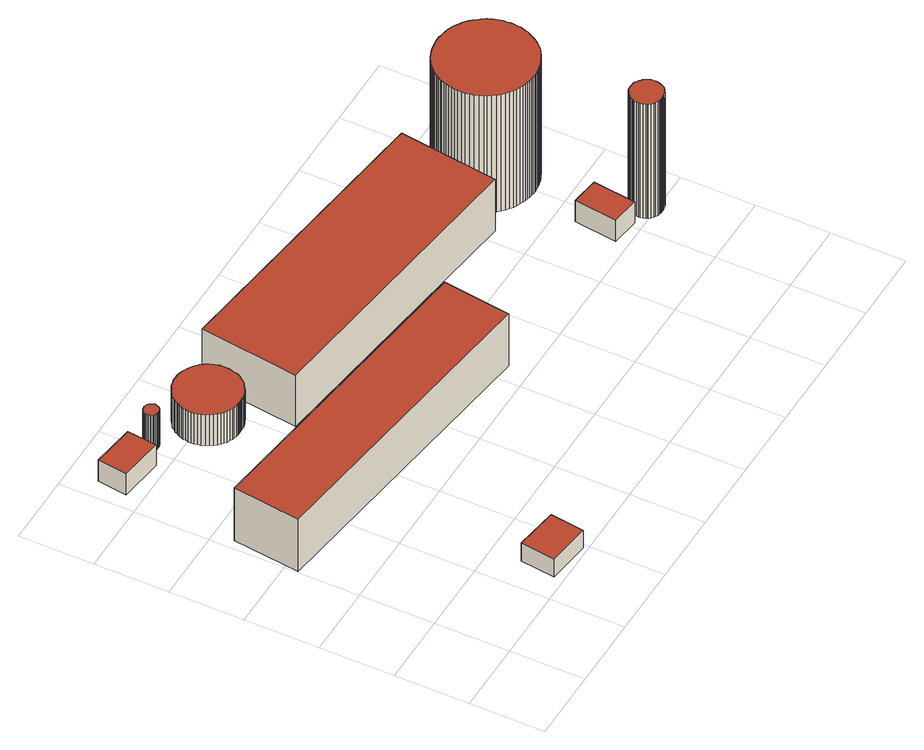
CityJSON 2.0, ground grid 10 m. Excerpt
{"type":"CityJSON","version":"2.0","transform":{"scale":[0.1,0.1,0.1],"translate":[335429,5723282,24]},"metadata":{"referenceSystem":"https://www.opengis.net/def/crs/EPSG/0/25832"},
"CityObjects":{
"building1":{"type":"Building","attributes":{"Geometrietyp2DReferenz":"3000","Gemeindeschluessel":"05170048","function":"31001_2100","roofType":"1000","measuredHeight":2.85},"address":[{"country":"Germany","locality":"Wesel","thoroughfareNumber":"1","thoroughfareName":"Zum Ölhafen"}],"geometry":[{"type":"Solid","lod":"2","boundaries":[[[[0,1,2,3]],[[4,5,1,0]],[[6,7,5,4]],[[3,2,7,6]],[[4,0,3,6]],[[1,5,7,2]]]],"semantics":{"surfaces":[{"type":"WallSurface"},{"type":"RoofSurface"},{"type":"GroundSurface"}],"values":[[0,0,0,0,1,2]]}}]},
"building2":{"type":"Building","attributes":{"Geometrietyp2DReferenz":"3000","Gemeindeschluessel":"05170048","function":"31001_2512","roofType":"1000","measuredHeight":3.39},"address":[{"country":"Germany","locality":"Wesel","thoroughfareNumber":"1","thoroughfareName":"Zum Ölhafen"}],"geometry":[{"type":"Solid","lod":"2","boundaries":[[[[8,9,10,11]],[[12,13,9,8]],[[14,15,13,12]],[[11,10,15,14]],[[12,8,11,14]],[[9,13,15,10]]]],"semantics":{"surfaces":[{"type":"WallSurface"},{"type":"RoofSurface"},{"type":"GroundSurface"}],"values":[[0,0,0,0,1,2]]}}]},
"building3":{"type":"Building","attributes":{"Geometrietyp2DReferenz":"3000","Gemeindeschluessel":"05170048","function":"51003_1205","roofType":"1000","measuredHeight":5.78},"geometry":[{"type":"Solid","lod":"2","boundaries":[[[[16,17,18,19]],[[20,21,17,16]],[[22,23,21,20]],[[24,25,23,22]],[[26,27,25,24]],[[28,29,27,26]],[[30,31,29,28]],[[32,33,31,30]],[[34,35,33,32]],[[36,37,35,34]],[[38,39,37,36]],[[40,41,39,38]],[[42,43,41,40]],[[44,45,43,42]],[[46,47,45,44]],[[48,49,47,46]],[[50,51,49,48]],[[52,53,51,50]],[[54,55,53,52]],[[56,57,55,54]],[[58,59,57,56]],[[60,61,59,58]],[[62,63,61,60]],[[64,65,63,62]],[[66,67,65,64]],[[68,69,67,66]],[[70,71,69,68]],[[72,73,71,70]],[[74,75,73,72]],[[76,77,75,74]],[[78,79,77,76]],[[80,81,79,78]],[[82,83,81,80]],[[84,85,83,82]],[[86,87,85,84]],[[19,18,87,86]],[[84,82,80,78,76,74,72,70,68,66,64,62,60,58,56,54,52,50,48,46,44,42,40,38,36,34,32,30,28,26,24,22,20,16,19,86]],[[17,21,23,25,27,29,31,33,35,37,39,41,43,45,47,49,51,53,55,57,59,61,63,65,67,69,71,73,75,77,79,81,83,85,87,18]]]],"semantics":{"surfaces":[{"type":"WallSurface"},{"type":"RoofSurface"},{"type":"GroundSurface"}],"values":[[0,0,0,0,0,0,0,0,0,0,0,0,0,0,0,0,0,0,0,0,0,0,0,0,0,0,0,0,0,0,0,0,0,0,0,0,1,2]]}}]},
"building4":{"type":"Building","attributes":{"Geometrietyp2DReferenz":"3000","Gemeindeschluessel":"05170048","function":"31001_2143","roofType":"1000","measuredHeight":8.54},"address":[{"country":"Germany","locality":"Wesel","thoroughfareNumber":"1","thoroughfareName":"Zum Ölhafen"}],"geometry":[{"type":"Solid","lod":"2","boundaries":[[[[88,89,90,91]],[[92,93,89,88]],[[94,95,93,92]],[[91,90,95,94]],[[92,88,91,94]],[[89,93,95,90]]]],"semantics":{"surfaces":[{"type":"WallSurface"},{"type":"RoofSurface"},{"type":"GroundSurface"}],"values":[[0,0,0,0,1,2]]}}]},
"building5":{"type":"Building","attributes":{"Geometrietyp2DReferenz":"3000","Gemeindeschluessel":"05170048","function":"51003_1205","roofType":"1000","measuredHeight":4.98},"geometry":[{"type":"Solid","lod":"2","boundaries":[[[[96,97,98,99]],[[100,101,97,96]],[[102,103,101,100]],[[104,105,103,102]],[[106,107,105,104]],[[108,109,107,106]],[[110,111,109,108]],[[112,113,111,110]],[[114,115,113,112]],[[116,117,115,114]],[[118,119,117,116]],[[120,121,119,118]],[[122,123,121,120]],[[124,125,123,122]],[[126,127,125,124]],[[128,129,127,126]],[[130,131,129,128]],[[132,133,131,130]],[[134,135,133,132]],[[136,137,135,134]],[[138,139,137,136]],[[140,141,139,138]],[[142,143,141,140]],[[144,145,143,142]],[[146,147,145,144]],[[148,149,147,146]],[[150,151,149,148]],[[152,153,151,150]],[[154,155,153,152]],[[156,157,155,154]],[[158,159,157,156]],[[160,161,159,158]],[[162,163,161,160]],[[164,165,163,162]],[[166,167,165,164]],[[168,169,167,166]],[[170,171,169,168]],[[172,173,171,170]],[[174,175,173,172]],[[176,177,175,174]],[[178,179,177,176]],[[180,181,179,178]],[[182,183,181,180]],[[184,185,183,182]],[[186,187,185,184]],[[188,189,187,186]],[[190,191,189,188]],[[192,193,191,190]],[[194,195,193,192]],[[196,197,195,194]],[[198,199,197,196]],[[200,201,199,198]],[[202,203,201,200]],[[204,205,203,202]],[[206,207,205,204]],[[208,209,207,206]],[[210,211,209,208]],[[212,213,211,210]],[[214,215,213,212]],[[216,217,215,214]],[[218,219,217,216]],[[220,221,219,218]],[[222,223,221,220]],[[224,225,223,222]],[[226,227,225,224]],[[228,229,227,226]],[[230,231,229,228]],[[232,233,231,230]],[[234,235,233,232]],[[236,237,235,234]],[[238,239,237,236]],[[99,98,239,238]],[[238,236,234,232,230,228,226,224,222,220,218,216,214,212,210,208,206,204,202,200,198,196,194,192,190,188,186,184,182,180,178,176,174,172,170,168,166,164,162,160,158,156,154,152,150,148,146,144,142,140,138,136,134,132,130,128,126,124,122,120,118,116,114,112,110,108,106,104,102,100,96,99]],[[97,101,103,105,107,109,111,113,115,117,119,121,123,125,127,129,131,133,135,137,139,141,143,145,147,149,151,153,155,157,159,161,163,165,167,169,171,173,175,177,179,181,183,185,187,189,191,193,195,197,199,201,203,205,207,209,211,213,215,217,219,221,223,225,227,229,231,233,235,237,239,98]]]],"semantics":{"surfaces":[{"type":"WallSurface"},{"type":"RoofSurface"},{"type":"GroundSurface"}],"values":[[0,0,0,0,0,0,0,0,0,0,0,0,0,0,0,0,0,0,0,0,0,0,0,0,0,0,0,0,0,0,0,0,0,0,0,0,0,0,0,0,0,0,0,0,0,0,0,0,0,0,0,0,0,0,0,0,0,0,0,0,0,0,0,0,0,0,0,0,0,0,0,0,1,2]]}}]},
"building6":{"type":"Building","attributes":{"Geometrietyp2DReferenz":"3000","Gemeindeschluessel":"05170048","function":"31001_2143","roofType":"1000","measuredHeight":8.46},"address":[{"country":"Germany","locality":"Wesel","thoroughfareNumber":"1","thoroughfareName":"Zum Ölhafen"}],"geometry":[{"type":"Solid","lod":"2","boundaries":[[[[240,241,242,243]],[[244,245,241,240]],[[246,247,245,244]],[[243,242,247,246]],[[244,240,243,246]],[[241,245,247,242]]]],"semantics":{"surfaces":[{"type":"WallSurface"},{"type":"RoofSurface"},{"type":"GroundSurface"}],"values":[[0,0,0,0,1,2]]}}]},
"building7":{"type":"Building","attributes":{"Geometrietyp2DReferenz":"3000","Gemeindeschluessel":"05170048","function":"31001_2512","roofType":"1000","measuredHeight":3.42},"address":[{"country":"Germany","locality":"Wesel","thoroughfareNumber":"1","thoroughfareName":"Zum Ölhafen"}],"geometry":[{"type":"Solid","lod":"2","boundaries":[[[[248,249,250,251]],[[252,253,249,248]],[[254,255,253,252]],[[251,250,255,254]],[[252,248,251,254]],[[249,253,255,250]]]],"semantics":{"surfaces":[{"type":"WallSurface"},{"type":"RoofSurface"},{"type":"GroundSurface"}],"values":[[0,0,0,0,1,2]]}}]},
"building8":{"type":"Building","attributes":{"Geometrietyp2DReferenz":"3000","Gemeindeschluessel":"05170048","function":"51003_1205","roofType":"1000","measuredHeight":18.62},"geometry":[{"type":"Solid","lod":"2","boundaries":[[[[256,257,258,259]],[[260,261,257,256]],[[262,263,261,260]],[[264,265,263,262]],[[266,267,265,264]],[[268,269,267,266]],[[270,271,269,268]],[[272,273,271,270]],[[274,275,273,272]],[[276,277,275,274]],[[278,279,277,276]],[[280,281,279,278]],[[282,283,281,280]],[[284,285,283,282]],[[286,287,285,284]],[[288,289,287,286]],[[290,291,289,288]],[[292,293,291,290]],[[294,295,293,292]],[[296,297,295,294]],[[298,299,297,296]],[[300,301,299,298]],[[302,303,301,300]],[[304,305,303,302]],[[306,307,305,304]],[[308,309,307,306]],[[310,311,309,308]],[[312,313,311,310]],[[314,315,313,312]],[[316,317,315,314]],[[318,319,317,316]],[[320,321,319,318]],[[322,323,321,320]],[[324,325,323,322]],[[326,327,325,324]],[[328,329,327,326]],[[330,331,329,328]],[[332,333,331,330]],[[334,335,333,332]],[[336,337,335,334]],[[338,339,337,336]],[[340,341,339,338]],[[342,343,341,340]],[[344,345,343,342]],[[346,347,345,344]],[[348,349,347,346]],[[350,351,349,348]],[[352,353,351,350]],[[354,355,353,352]],[[356,357,355,354]],[[358,359,357,356]],[[360,361,359,358]],[[362,363,361,360]],[[259,258,363,362]],[[360,358,356,354,352,350,348,346,344,342,340,338,336,334,332,330,328,326,324,322,320,318,316,314,312,310,308,306,304,302,300,298,296,294,292,290,288,286,284,282,280,278,276,274,272,270,268,266,264,262,260,256,259,362]],[[257,261,263,265,267,269,271,273,275,277,279,281,283,285,287,289,291,293,295,297,299,301,303,305,307,309,311,313,315,317,319,321,323,325,327,329,331,333,335,337,339,341,343,345,347,349,351,353,355,357,359,361,363,258]]]],"semantics":{"surfaces":[{"type":"WallSurface"},{"type":"RoofSurface"},{"type":"GroundSurface"}],"values":[[0,0,0,0,0,0,0,0,0,0,0,0,0,0,0,0,0,0,0,0,0,0,0,0,0,0,0,0,0,0,0,0,0,0,0,0,0,0,0,0,0,0,0,0,0,0,0,0,0,0,0,0,0,0,1,2]]}}]},
"building9":{"type":"Building","attributes":{"Geometrietyp2DReferenz":"3000","Gemeindeschluessel":"05170048","function":"51003_1205","roofType":"1000","measuredHeight":19.04},"geometry":[{"type":"Solid","lod":"2","boundaries":[[[[364,365,366,367]],[[368,369,365,364]],[[370,371,369,368]],[[372,373,371,370]],[[374,375,373,372]],[[376,377,375,374]],[[378,379,377,376]],[[380,381,379,378]],[[382,383,381,380]],[[384,385,383,382]],[[386,387,385,384]],[[388,389,387,386]],[[390,391,389,388]],[[392,393,391,390]],[[394,395,393,392]],[[396,397,395,394]],[[398,399,397,396]],[[400,401,399,398]],[[402,403,401,400]],[[404,405,403,402]],[[406,407,405,404]],[[408,409,407,406]],[[410,411,409,408]],[[412,413,411,410]],[[414,415,413,412]],[[416,417,415,414]],[[418,419,417,416]],[[420,421,419,418]],[[422,423,421,420]],[[424,425,423,422]],[[426,427,425,424]],[[428,429,427,426]],[[430,431,429,428]],[[432,433,431,430]],[[434,435,433,432]],[[436,437,435,434]],[[438,439,437,436]],[[440,441,439,438]],[[442,443,441,440]],[[444,445,443,442]],[[446,447,445,444]],[[448,449,447,446]],[[450,451,449,448]],[[452,453,451,450]],[[454,455,453,452]],[[456,457,455,454]],[[458,459,457,456]],[[460,461,459,458]],[[462,463,461,460]],[[464,465,463,462]],[[466,467,465,464]],[[468,469,467,466]],[[470,471,469,468]],[[472,473,471,470]],[[474,475,473,472]],[[476,477,475,474]],[[478,479,477,476]],[[480,481,479,478]],[[482,483,481,480]],[[484,485,483,482]],[[486,487,485,484]],[[488,489,487,486]],[[490,491,489,488]],[[492,493,491,490]],[[494,495,493,492]],[[496,497,495,494]],[[498,499,497,496]],[[500,501,499,498]],[[502,503,501,500]],[[504,505,503,502]],[[506,507,505,504]],[[508,509,507,506]],[[510,511,509,508]],[[512,513,511,510]],[[514,515,513,512]],[[516,517,515,514]],[[518,519,517,516]],[[520,521,519,518]],[[522,523,521,520]],[[524,525,523,522]],[[526,527,525,524]],[[528,529,527,526]],[[530,531,529,528]],[[532,533,531,530]],[[534,535,533,532]],[[536,537,535,534]],[[538,539,537,536]],[[540,541,539,538]],[[542,543,541,540]],[[367,366,543,542]],[[540,538,536,534,532,530,528,526,524,522,520,518,516,514,512,510,508,506,504,502,500,498,496,494,492,490,488,486,484,482,480,478,476,474,472,470,468,466,464,462,460,458,456,454,452,450,448,446,444,442,440,438,436,434,432,430,428,426,424,422,420,418,416,414,412,410,408,406,404,402,400,398,396,394,392,390,388,386,384,382,380,378,376,374,372,370,368,364,367,542]],[[365,369,371,373,375,377,379,381,383,385,387,389,391,393,395,397,399,401,403,405,407,409,411,413,415,417,419,421,423,425,427,429,431,433,435,437,439,441,443,445,447,449,451,453,455,457,459,461,463,465,467,469,471,473,475,477,479,481,483,485,487,489,491,493,495,497,499,501,503,505,507,509,511,513,515,517,519,521,523,525,527,529,531,533,535,537,539,541,543,366]]]],"semantics":{"surfaces":[{"type":"WallSurface"},{"type":"RoofSurface"},{"type":"GroundSurface"}],"values":[[0,0,0,0,0,0,0,0,0,0,0,0,0,0,0,0,0,0,0,0,0,0,0,0,0,0,0,0,0,0,0,0,0,0,0,0,0,0,0,0,0,0,0,0,0,0,0,0,0,0,0,0,0,0,0,0,0,0,0,0,0,0,0,0,0,0,0,0,0,0,0,0,0,0,0,0,0,0,0,0,0,0,0,0,0,0,0,0,0,0,1,2]]}}]}
},
"vertices":[
[193,5,38],[193,5,9],[199,51,9],[199,51,38],[134,12,38],[134,12,9],[140,59,38],[140,59,9],
[81,513,42],[81,513,8],[85,553,8],[85,553,42],[21,521,42],[21,521,8],[26,561,42],[26,561,8],
[99,533,66],[99,533,8],[99,531,8],[99,531,66],[99,535,66],[99,535,8],[99,537,66],[99,537,8],[99,538,66],[99,538,8],[100,540,66],[100,540,8],[101,541,66],[101,541,8],[102,542,66],[102,542,8],[103,543,66],[103,543,8],[105,544,66],[105,544,8],[107,544,66],[107,544,8],[109,545,66],[109,545,8],[110,544,66],[110,544,8],[112,544,66],[112,544,8],[114,543,66],[114,543,8],[115,542,66],[115,542,8],[116,541,66],[116,541,8],[117,540,66],[117,540,8],[118,538,66],[118,538,8],[118,537,66],[118,537,8],[119,535,66],[119,535,8],[118,533,66],[118,533,8],[118,531,66],[118,531,8],[117,530,66],[117,530,8],[116,528,66],[116,528,8],[115,527,66],[115,527,8],[113,526,66],[113,526,8],[111,525,66],[111,525,8],[110,525,66],[110,525,8],[109,525,66],[109,525,8],[107,525,66],[107,525,8],[106,525,66],[106,525,8],[104,526,66],[104,526,8],[102,527,66],[102,527,8],[101,528,66],[101,528,8],[100,530,66],[100,530,8],
[424,227,93],[424,227,8],[436,319,8],[436,319,93],[2,282,93],[2,282,8],[13,373,93],[13,373,8],
[138,478,58],[138,478,8],[140,474,8],[140,474,58],[136,483,58],[136,483,8],[135,487,58],[135,487,8],[134,491,58],[134,491,8],[134,495,58],[134,495,8],[134,499,58],[134,499,8],[135,503,58],[135,503,8],[135,506,58],[135,506,8],[136,509,58],[136,509,8],[137,512,58],[137,512,8],[139,515,58],[139,515,8],[140,517,58],[140,517,8],[141,520,58],[141,520,8],[143,522,58],[143,522,8],[145,524,58],[145,524,8],[147,527,58],[147,527,8],[150,529,58],[150,529,8],[153,531,58],[153,531,8],[156,533,58],[156,533,8],[160,535,58],[160,535,8],[163,537,58],[163,537,8],[168,538,58],[168,538,8],[172,539,58],[172,539,8],[177,539,58],[177,539,8],[182,539,58],[182,539,8],[187,538,58],[187,538,8],[191,537,58],[191,537,8],[195,535,58],[195,535,8],[199,533,58],[199,533,8],[202,531,58],[202,531,8],[205,529,58],[205,529,8],[207,527,58],[207,527,8],[210,524,58],[210,524,8],[211,522,58],[211,522,8],[213,520,58],[213,520,8],[215,517,58],[215,517,8],[216,515,58],[216,515,8],[217,512,58],[217,512,8],[218,509,58],[218,509,8],[219,506,58],[219,506,8],[220,503,58],[220,503,8],[220,499,58],[220,499,8],[220,495,58],[220,495,8],[220,491,58],[220,491,8],[219,487,58],[219,487,8],[218,483,58],[218,483,8],[217,478,58],[217,478,8],[215,474,58],[215,474,8],[212,470,58],[212,470,8],[209,466,58],[209,466,8],[206,463,58],[206,463,8],[202,461,58],[202,461,8],[199,458,58],[199,458,8],[196,457,58],[196,457,8],[192,455,58],[192,455,8],[189,454,58],[189,454,8],[186,453,58],[186,453,8],[183,453,58],[183,453,8],[180,453,58],[180,453,8],[177,453,58],[177,453,8],[175,453,58],[175,453,8],[172,453,58],[172,453,8],[169,453,58],[169,453,8],[165,454,58],[165,454,8],[162,455,58],[162,455,8],[159,457,58],[159,457,8],[155,458,58],[155,458,8],[152,461,58],[152,461,8],[149,463,58],[149,463,8],[146,466,58],[146,466,8],[143,470,58],[143,470,8],
[619,349,91],[619,349,7],[636,483,7],[636,483,91],[217,400,91],[217,400,7],[234,534,91],[234,534,7],
[708,211,41],[708,211,7],[715,269,7],[715,269,41],[670,216,41],[670,216,7],[677,274,41],[677,274,7],
[719,206,194],[719,206,8],[720,202,8],[720,202,194],[718,209,194],[718,209,8],[718,211,194],[718,211,8],[718,214,194],[718,214,8],[718,217,194],[718,217,8],[719,219,194],[719,219,8],[720,221,194],[720,221,8],[721,222,194],[721,222,8],[722,224,194],[722,224,8],[723,226,194],[723,226,8],[725,227,194],[725,227,8],[727,229,194],[727,229,8],[729,230,194],[729,230,8],[731,232,194],[731,232,8],[734,233,194],[734,233,8],[738,233,194],[738,233,8],[739,233,194],[739,233,8],[740,233,194],[740,233,8],[744,233,194],[744,233,8],[747,232,194],[747,232,8],[749,230,194],[749,230,8],[752,229,194],[752,229,8],[753,227,194],[753,227,8],[755,226,194],[755,226,8],[756,224,194],[756,224,8],[757,222,194],[757,222,8],[758,221,194],[758,221,8],[759,219,194],[759,219,8],[760,217,194],[760,217,8],[760,214,194],[760,214,8],[760,211,194],[760,211,8],[760,209,194],[760,209,8],[759,206,194],[759,206,8],[758,202,194],[758,202,8],[757,201,194],[757,201,8],[757,200,194],[757,200,8],[755,197,194],[755,197,8],[752,195,194],[752,195,8],[750,194,194],[750,194,8],[748,192,194],[748,192,8],[745,192,194],[745,192,8],[743,191,194],[743,191,8],[741,191,194],[741,191,8],[739,191,194],[739,191,8],[737,191,194],[737,191,8],[735,191,194],[735,191,8],[733,192,194],[733,192,8],[731,192,194],[731,192,8],[728,194,194],[728,194,8],[726,195,194],[726,195,8],[723,197,194],[723,197,8],[721,200,194],[721,200,8],[721,201,194],[721,201,8],
[638,381,197],[638,381,7],[640,376,7],[640,376,197],[636,386,197],[636,386,7],[635,392,197],[635,392,7],[634,397,197],[634,397,7],[634,402,197],[634,402,7],[634,407,197],[634,407,7],[634,411,197],[634,411,7],[635,416,197],[635,416,7],[636,420,197],[636,420,7],[637,424,197],[637,424,7],[638,427,197],[638,427,7],[639,431,197],[639,431,7],[641,434,197],[641,434,7],[642,437,197],[642,437,7],[644,440,197],[644,440,7],[646,442,197],[646,442,7],[648,445,197],[648,445,7],[651,448,197],[651,448,7],[654,451,197],[654,451,7],[657,454,197],[657,454,7],[660,457,197],[660,457,7],[664,459,197],[664,459,7],[668,462,197],[668,462,7],[673,464,197],[673,464,7],[678,466,197],[678,466,7],[683,467,197],[683,467,7],[689,468,197],[689,468,7],[694,469,197],[694,469,7],[699,469,197],[699,469,7],[703,469,197],[703,469,7],[709,468,197],[709,468,7],[715,467,197],[715,467,7],[720,466,197],[720,466,7],[725,464,197],[725,464,7],[729,462,197],[729,462,7],[733,459,197],[733,459,7],[737,457,197],[737,457,7],[741,454,197],[741,454,7],[744,451,197],[744,451,7],[747,448,197],[747,448,7],[749,445,197],[749,445,7],[751,442,197],[751,442,7],[753,440,197],[753,440,7],[755,437,197],[755,437,7],[757,434,197],[757,434,7],[758,431,197],[758,431,7],[760,427,197],[760,427,7],[761,424,197],[761,424,7],[762,420,197],[762,420,7],[763,416,197],[763,416,7],[763,411,197],[763,411,7],[764,407,197],[764,407,7],[764,402,197],[764,402,7],[763,397,197],[763,397,7],[763,392,197],[763,392,7],[761,386,197],[761,386,7],[760,381,197],[760,381,7],[757,376,197],[757,376,7],[755,372,197],[755,372,7],[753,368,197],[753,368,7],[749,363,197],[749,363,7],[746,359,197],[746,359,7],[742,355,197],[742,355,7],[737,352,197],[737,352,7],[733,349,197],[733,349,7],[729,347,197],[729,347,7],[725,345,197],[725,345,7],[721,343,197],[721,343,7],[717,342,197],[717,342,7],[713,341,197],[713,341,7],[709,340,197],[709,340,7],[706,340,197],[706,340,7],[702,339,197],[702,339,7],[699,339,197],[699,339,7],[695,339,197],[695,339,7],[692,340,197],[692,340,7],[688,340,197],[688,340,7],[685,341,197],[685,341,7],[681,342,197],[681,342,7],[677,343,197],[677,343,7],[673,345,197],[673,345,7],[668,347,197],[668,347,7],[664,349,197],[664,349,7],[660,352,197],[660,352,7],[656,355,197],[656,355,7],[652,359,197],[652,359,7],[648,363,197],[648,363,7],[645,368,197],[645,368,7],[642,372,197],[642,372,7]
]}
